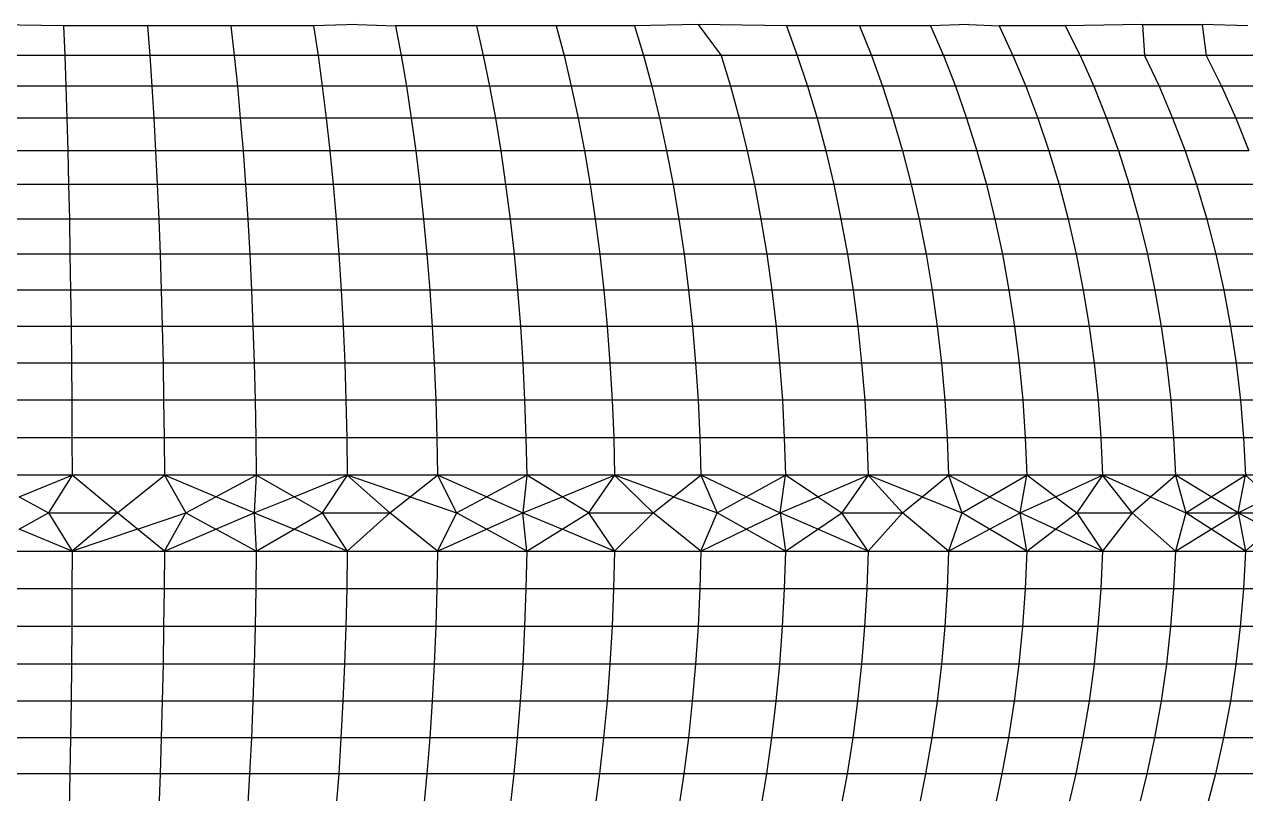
# Model space of a CAD drawing. Header units: inches. Extents: x 17 to 4615, y 5 to 3256.
# Drawn here: x 1642.797 to 1644.544, y 2595.452 to 2596.552 of the extents above; entities that cross this region are included whole.
import ezdxf

# ---------------------------------------------------------------- set-up
doc = ezdxf.new("R2010")
doc.units = ezdxf.units.IN
doc.header["$MEASUREMENT"] = 0

msp = doc.modelspace()

# ---------------------------------------------------------------- linework, layer by layer
for p, q in [((1642.8526, 2596.5505), (1642.7324, 2596.5523)), ((1642.8526, 2596.5505), (1642.8543, 2596.508)), ((1642.9725, 2596.5505), (1642.8526, 2596.5505)), ((1642.9725, 2596.5505), (1642.9758, 2596.508)), ((1643.0919, 2596.5505), (1642.9725, 2596.5505)), ((1643.0919, 2596.5505), (1643.0968, 2596.508)), ((1643.2103, 2596.5505), (1643.0919, 2596.5505)), ((1643.2732, 2596.5523), (1643.2103, 2596.5505)), ((1643.2103, 2596.5505), (1643.2168, 2596.508)), ((1643.2732, 2596.5523), (1643.3276, 2596.5505)), ((1643.3276, 2596.5505), (1643.3357, 2596.508)), ((1643.4435, 2596.5505), (1643.3276, 2596.5505)), ((1643.4435, 2596.5505), (1643.4532, 2596.508)), ((1643.5577, 2596.5505), (1643.4435, 2596.5505)), ((1643.5577, 2596.5505), (1643.5689, 2596.508)), ((1643.6699, 2596.5505), (1643.5577, 2596.5505)), ((1643.7611, 2596.5523), (1643.6699, 2596.5505)), ((1643.6699, 2596.5505), (1643.6826, 2596.508)), ((1643.7611, 2596.5523), (1643.794, 2596.508)), ((1643.8872, 2596.5505), (1643.7611, 2596.5523)), ((1643.8872, 2596.5505), (1643.9028, 2596.508)), ((1643.9918, 2596.5505), (1643.8872, 2596.5505)), ((1643.9918, 2596.5505), (1644.0089, 2596.508)), ((1644.0934, 2596.5505), (1643.9918, 2596.5505)), ((1644.1482, 2596.5523), (1644.0934, 2596.5505)), ((1644.0934, 2596.5505), (1644.1118, 2596.508)), ((1644.1482, 2596.5523), (1644.1917, 2596.5505)), ((1644.1917, 2596.5505), (1644.2114, 2596.508)), ((1644.2864, 2596.5505), (1644.1917, 2596.5505)), ((1644.3968, 2596.5523), (1644.2864, 2596.5505)), ((1644.2864, 2596.5505), (1644.3075, 2596.508)), ((1644.3968, 2596.5523), (1644.4824, 2596.5523)), ((1644.3968, 2596.5523), (1644.3998, 2596.508)), ((1644.4824, 2596.5523), (1644.488, 2596.508)), ((1644.5475, 2596.5505), (1644.4824, 2596.5523)), ((1642.8543, 2596.508), (1642.7324, 2596.508)), ((1642.8543, 2596.508), (1642.8558, 2596.4639)), ((1642.9758, 2596.508), (1642.8543, 2596.508)), ((1642.9758, 2596.508), (1642.9788, 2596.4639)), ((1643.0968, 2596.508), (1642.9758, 2596.508)), ((1643.0968, 2596.508), (1643.1013, 2596.4639)), ((1643.2168, 2596.508), (1643.0968, 2596.508)), ((1643.2168, 2596.508), (1643.2229, 2596.4639)), ((1643.3357, 2596.508), (1643.2168, 2596.508)), ((1643.3357, 2596.508), (1643.3433, 2596.4639)), ((1643.4532, 2596.508), (1643.3357, 2596.508)), ((1643.4532, 2596.508), (1643.4622, 2596.4639)), ((1643.5689, 2596.508), (1643.4532, 2596.508)), ((1643.5689, 2596.508), (1643.5793, 2596.4639)), ((1643.6826, 2596.508), (1643.5689, 2596.508)), ((1643.6826, 2596.508), (1643.6944, 2596.4639)), ((1643.794, 2596.508), (1643.6826, 2596.508)), ((1643.794, 2596.508), (1643.8073, 2596.4639)), ((1643.9028, 2596.508), (1643.794, 2596.508)), ((1643.9028, 2596.508), (1643.9175, 2596.4639)), ((1644.0089, 2596.508), (1643.9028, 2596.508)), ((1644.0089, 2596.508), (1644.0248, 2596.4639)), ((1644.1118, 2596.508), (1644.0089, 2596.508)), ((1644.1118, 2596.508), (1644.1291, 2596.4639)), ((1644.2114, 2596.508), (1644.1118, 2596.508)), ((1644.2114, 2596.508), (1644.2299, 2596.4639)), ((1644.3075, 2596.508), (1644.2114, 2596.508)), ((1644.3075, 2596.508), (1644.3272, 2596.4639)), ((1644.3998, 2596.508), (1644.3075, 2596.508)), ((1644.3998, 2596.508), (1644.4206, 2596.4639)), ((1644.488, 2596.508), (1644.3998, 2596.508)), ((1644.488, 2596.508), (1644.51, 2596.4639)), ((1644.5721, 2596.508), (1644.488, 2596.508)), ((1642.8558, 2596.4639), (1642.7324, 2596.4639)), ((1642.8558, 2596.4639), (1642.8572, 2596.4183)), ((1642.9788, 2596.4639), (1642.8558, 2596.4639)), ((1642.9788, 2596.4639), (1642.9817, 2596.4183)), ((1643.1013, 2596.4639), (1642.9788, 2596.4639)), ((1643.1013, 2596.4639), (1643.1055, 2596.4183)), ((1643.2229, 2596.4639), (1643.1013, 2596.4639)), ((1643.2229, 2596.4639), (1643.2285, 2596.4183)), ((1643.3433, 2596.4639), (1643.2229, 2596.4639)), ((1643.3433, 2596.4639), (1643.3503, 2596.4183)), ((1643.4622, 2596.4639), (1643.3433, 2596.4639)), ((1643.4622, 2596.4639), (1643.4706, 2596.4183)), ((1643.5793, 2596.4639), (1643.4622, 2596.4639)), ((1643.5793, 2596.4639), (1643.5891, 2596.4183)), ((1643.6944, 2596.4639), (1643.5793, 2596.4639)), ((1643.6944, 2596.4639), (1643.7055, 2596.4183)), ((1643.8073, 2596.4639), (1643.6944, 2596.4639)), ((1643.8073, 2596.4639), (1643.8196, 2596.4183)), ((1643.9175, 2596.4639), (1643.8073, 2596.4639)), ((1643.9175, 2596.4639), (1643.9311, 2596.4183)), ((1644.0248, 2596.4639), (1643.9175, 2596.4639)), ((1644.0248, 2596.4639), (1644.0397, 2596.4183)), ((1644.1291, 2596.4639), (1644.0248, 2596.4639)), ((1644.1291, 2596.4639), (1644.1451, 2596.4183)), ((1644.2299, 2596.4639), (1644.1291, 2596.4639)), ((1644.2299, 2596.4639), (1644.2471, 2596.4183)), ((1644.3272, 2596.4639), (1644.2299, 2596.4639)), ((1644.3272, 2596.4639), (1644.3455, 2596.4183)), ((1644.4206, 2596.4639), (1644.3272, 2596.4639)), ((1644.4206, 2596.4639), (1644.44, 2596.4183)), ((1644.51, 2596.4639), (1644.4206, 2596.4639)), ((1644.51, 2596.4639), (1644.5304, 2596.4183)), ((1644.5951, 2596.4639), (1644.51, 2596.4639)), ((1642.8572, 2596.4183), (1642.7324, 2596.4183)), ((1642.8572, 2596.4183), (1642.8585, 2596.3713)), ((1642.9817, 2596.4183), (1642.8572, 2596.4183)), ((1642.9817, 2596.4183), (1642.9843, 2596.3713)), ((1643.1055, 2596.4183), (1642.9817, 2596.4183)), ((1643.1055, 2596.4183), (1643.1094, 2596.3713)), ((1643.2285, 2596.4183), (1643.1055, 2596.4183)), ((1643.2285, 2596.4183), (1643.2337, 2596.3713)), ((1643.3503, 2596.4183), (1643.2285, 2596.4183)), ((1643.3503, 2596.4183), (1643.3567, 2596.3713)), ((1643.4706, 2596.4183), (1643.3503, 2596.4183)), ((1643.4706, 2596.4183), (1643.4783, 2596.3713)), ((1643.5891, 2596.4183), (1643.4706, 2596.4183)), ((1643.5891, 2596.4183), (1643.598, 2596.3713)), ((1643.7055, 2596.4183), (1643.5891, 2596.4183)), ((1643.7055, 2596.4183), (1643.7157, 2596.3713)), ((1643.8196, 2596.4183), (1643.7055, 2596.4183)), ((1643.8196, 2596.4183), (1643.8309, 2596.3713)), ((1643.9311, 2596.4183), (1643.8196, 2596.4183)), ((1643.9311, 2596.4183), (1643.9436, 2596.3713)), ((1644.0397, 2596.4183), (1643.9311, 2596.4183)), ((1644.0397, 2596.4183), (1644.0533, 2596.3713)), ((1644.1451, 2596.4183), (1644.0397, 2596.4183)), ((1644.1451, 2596.4183), (1644.1599, 2596.3713)), ((1644.2471, 2596.4183), (1644.1451, 2596.4183)), ((1644.2471, 2596.4183), (1644.263, 2596.3713)), ((1644.3455, 2596.4183), (1644.2471, 2596.4183)), ((1644.3455, 2596.4183), (1644.3624, 2596.3713)), ((1644.44, 2596.4183), (1644.3455, 2596.4183)), ((1644.44, 2596.4183), (1644.4579, 2596.3713)), ((1644.5304, 2596.4183), (1644.44, 2596.4183)), ((1644.5304, 2596.4183), (1644.5492, 2596.3713)), ((1644.6165, 2596.4183), (1644.5304, 2596.4183)), ((1642.8585, 2596.3713), (1642.7324, 2596.3713)), ((1642.8585, 2596.3713), (1642.8597, 2596.3232)), ((1642.9843, 2596.3713), (1642.8585, 2596.3713)), ((1642.9843, 2596.3713), (1642.9866, 2596.3232)), ((1643.1094, 2596.3713), (1642.9843, 2596.3713)), ((1643.1094, 2596.3713), (1643.113, 2596.3232)), ((1643.2337, 2596.3713), (1643.1094, 2596.3713)), ((1643.2337, 2596.3713), (1643.2384, 2596.3232)), ((1643.3567, 2596.3713), (1643.2337, 2596.3713)), ((1643.3567, 2596.3713), (1643.3626, 2596.3232)), ((1643.4783, 2596.3713), (1643.3567, 2596.3713)), ((1643.4783, 2596.3713), (1643.4853, 2596.3232)), ((1643.598, 2596.3713), (1643.4783, 2596.3713)), ((1643.598, 2596.3713), (1643.6062, 2596.3232)), ((1643.7157, 2596.3713), (1643.598, 2596.3713)), ((1643.7157, 2596.3713), (1643.725, 2596.3232)), ((1643.8309, 2596.3713), (1643.7157, 2596.3713)), ((1643.8309, 2596.3713), (1643.8413, 2596.3232)), ((1643.9436, 2596.3713), (1643.8309, 2596.3713)), ((1643.9436, 2596.3713), (1643.955, 2596.3232)), ((1644.0533, 2596.3713), (1643.9436, 2596.3713)), ((1644.0533, 2596.3713), (1644.0658, 2596.3232)), ((1644.1599, 2596.3713), (1644.0533, 2596.3713)), ((1644.1599, 2596.3713), (1644.1734, 2596.3232)), ((1644.263, 2596.3713), (1644.1599, 2596.3713)), ((1644.263, 2596.3713), (1644.2774, 2596.3232)), ((1644.3624, 2596.3713), (1644.263, 2596.3713)), ((1644.3624, 2596.3713), (1644.3778, 2596.3232)), ((1644.4579, 2596.3713), (1644.3624, 2596.3713)), ((1644.4579, 2596.3713), (1644.4742, 2596.3232)), ((1644.5492, 2596.3713), (1644.4579, 2596.3713)), ((1642.8597, 2596.3232), (1642.7324, 2596.3232)), ((1642.8597, 2596.3232), (1642.8608, 2596.2738)), ((1642.9866, 2596.3232), (1642.8597, 2596.3232)), ((1642.9866, 2596.3232), (1642.9888, 2596.2738)), ((1643.113, 2596.3232), (1642.9866, 2596.3232)), ((1643.113, 2596.3232), (1643.1162, 2596.2738)), ((1643.2384, 2596.3232), (1643.113, 2596.3232)), ((1643.2384, 2596.3232), (1643.2427, 2596.2738)), ((1643.3626, 2596.3232), (1643.2384, 2596.3232)), ((1643.3626, 2596.3232), (1643.3679, 2596.2738)), ((1643.4853, 2596.3232), (1643.3626, 2596.3232)), ((1643.4853, 2596.3232), (1643.4916, 2596.2738)), ((1643.6062, 2596.3232), (1643.4853, 2596.3232)), ((1643.6062, 2596.3232), (1643.6135, 2596.2738)), ((1643.725, 2596.3232), (1643.6062, 2596.3232)), ((1643.725, 2596.3232), (1643.7333, 2596.2738)), ((1643.8413, 2596.3232), (1643.725, 2596.3232)), ((1643.8413, 2596.3232), (1643.8507, 2596.2738)), ((1643.955, 2596.3232), (1643.8413, 2596.3232)), ((1643.955, 2596.3232), (1643.9653, 2596.2738)), ((1644.0658, 2596.3232), (1643.955, 2596.3232)), ((1644.0658, 2596.3232), (1644.077, 2596.2738)), ((1644.1734, 2596.3232), (1644.0658, 2596.3232)), ((1644.1734, 2596.3232), (1644.1855, 2596.2738)), ((1644.2774, 2596.3232), (1644.1734, 2596.3232)), ((1644.2774, 2596.3232), (1644.2904, 2596.2738)), ((1644.3778, 2596.3232), (1644.2774, 2596.3232)), ((1644.3778, 2596.3232), (1644.3916, 2596.2738)), ((1644.4742, 2596.3232), (1644.3778, 2596.3232)), ((1644.4742, 2596.3232), (1644.4888, 2596.2738)), ((1644.5664, 2596.3232), (1644.4742, 2596.3232)), ((1642.8608, 2596.2738), (1642.7324, 2596.2738)), ((1642.8608, 2596.2738), (1642.8617, 2596.2235)), ((1642.9888, 2596.2738), (1642.8608, 2596.2738)), ((1642.9888, 2596.2738), (1642.9907, 2596.2235)), ((1643.1162, 2596.2738), (1642.9888, 2596.2738)), ((1643.1162, 2596.2738), (1643.1191, 2596.2235)), ((1643.2427, 2596.2738), (1643.1162, 2596.2738)), ((1643.2427, 2596.2738), (1643.2465, 2596.2235)), ((1643.3679, 2596.2738), (1643.2427, 2596.2738)), ((1643.3679, 2596.2738), (1643.3727, 2596.2235)), ((1643.4916, 2596.2738), (1643.3679, 2596.2738)), ((1643.4916, 2596.2738), (1643.4973, 2596.2235)), ((1643.6135, 2596.2738), (1643.4916, 2596.2738)), ((1643.6135, 2596.2738), (1643.6201, 2596.2235)), ((1643.7333, 2596.2738), (1643.6135, 2596.2738)), ((1643.7333, 2596.2738), (1643.7407, 2596.2235)), ((1643.8507, 2596.2738), (1643.7333, 2596.2738)), ((1643.8507, 2596.2738), (1643.859, 2596.2235)), ((1643.9653, 2596.2738), (1643.8507, 2596.2738)), ((1643.9653, 2596.2738), (1643.9745, 2596.2235)), ((1644.077, 2596.2738), (1643.9653, 2596.2738)), ((1644.077, 2596.2738), (1644.087, 2596.2235)), ((1644.1855, 2596.2738), (1644.077, 2596.2738)), ((1644.1855, 2596.2738), (1644.1963, 2596.2235)), ((1644.2904, 2596.2738), (1644.1855, 2596.2738)), ((1644.2904, 2596.2738), (1644.302, 2596.2235)), ((1644.3916, 2596.2738), (1644.2904, 2596.2738)), ((1644.3916, 2596.2738), (1644.4039, 2596.2235)), ((1644.4888, 2596.2738), (1644.3916, 2596.2738)), ((1644.4888, 2596.2738), (1644.5019, 2596.2235)), ((1644.5818, 2596.2738), (1644.4888, 2596.2738)), ((1642.8617, 2596.2235), (1642.7324, 2596.2235)), ((1642.8617, 2596.2235), (1642.8626, 2596.1723)), ((1642.9907, 2596.2235), (1642.8617, 2596.2235)), ((1642.9907, 2596.2235), (1642.9924, 2596.1723)), ((1643.1191, 2596.2235), (1642.9907, 2596.2235)), ((1643.1191, 2596.2235), (1643.1215, 2596.1723)), ((1643.2465, 2596.2235), (1643.1191, 2596.2235)), ((1643.2465, 2596.2235), (1643.2498, 2596.1723)), ((1643.3727, 2596.2235), (1643.2465, 2596.2235)), ((1643.3727, 2596.2235), (1643.3768, 2596.1723)), ((1643.4973, 2596.2235), (1643.3727, 2596.2235)), ((1643.4973, 2596.2235), (1643.5022, 2596.1723)), ((1643.6201, 2596.2235), (1643.4973, 2596.2235)), ((1643.6201, 2596.2235), (1643.6258, 2596.1723)), ((1643.7407, 2596.2235), (1643.6201, 2596.2235)), ((1643.7407, 2596.2235), (1643.7472, 2596.1723)), ((1643.859, 2596.2235), (1643.7407, 2596.2235)), ((1643.859, 2596.2235), (1643.8662, 2596.1723)), ((1643.9745, 2596.2235), (1643.859, 2596.2235)), ((1643.9745, 2596.2235), (1643.9825, 2596.1723)), ((1644.087, 2596.2235), (1643.9745, 2596.2235)), ((1644.087, 2596.2235), (1644.0957, 2596.1723)), ((1644.1963, 2596.2235), (1644.087, 2596.2235)), ((1644.1963, 2596.2235), (1644.2057, 2596.1723)), ((1644.302, 2596.2235), (1644.1963, 2596.2235)), ((1644.302, 2596.2235), (1644.3121, 2596.1723)), ((1644.4039, 2596.2235), (1644.302, 2596.2235)), ((1644.4039, 2596.2235), (1644.4147, 2596.1723)), ((1644.5019, 2596.2235), (1644.4039, 2596.2235)), ((1644.5019, 2596.2235), (1644.5133, 2596.1723)), ((1644.5955, 2596.2235), (1644.5019, 2596.2235)), ((1642.8626, 2596.1723), (1642.7324, 2596.1723)), ((1642.8626, 2596.1723), (1642.8633, 2596.1203)), ((1642.9924, 2596.1723), (1642.8626, 2596.1723)), ((1642.9924, 2596.1723), (1642.9938, 2596.1203)), ((1643.1215, 2596.1723), (1642.9924, 2596.1723)), ((1643.1215, 2596.1723), (1643.1236, 2596.1203)), ((1643.2498, 2596.1723), (1643.1215, 2596.1723)), ((1643.2498, 2596.1723), (1643.2526, 2596.1203)), ((1643.3768, 2596.1723), (1643.2498, 2596.1723)), ((1643.3768, 2596.1723), (1643.3803, 2596.1203)), ((1643.5022, 2596.1723), (1643.3768, 2596.1723)), ((1643.5022, 2596.1723), (1643.5064, 2596.1203)), ((1643.6258, 2596.1723), (1643.5022, 2596.1723)), ((1643.6258, 2596.1723), (1643.6306, 2596.1203)), ((1643.7472, 2596.1723), (1643.6258, 2596.1723)), ((1643.7472, 2596.1723), (1643.7527, 2596.1203)), ((1643.8662, 2596.1723), (1643.7472, 2596.1723)), ((1643.8662, 2596.1723), (1643.8724, 2596.1203)), ((1643.9825, 2596.1723), (1643.8662, 2596.1723)), ((1643.9825, 2596.1723), (1643.9892, 2596.1203)), ((1644.0957, 2596.1723), (1643.9825, 2596.1723)), ((1644.0957, 2596.1723), (1644.1031, 2596.1203)), ((1644.2057, 2596.1723), (1644.0957, 2596.1723)), ((1644.2057, 2596.1723), (1644.2137, 2596.1203)), ((1644.3121, 2596.1723), (1644.2057, 2596.1723)), ((1644.3121, 2596.1723), (1644.3207, 2596.1203)), ((1644.4147, 2596.1723), (1644.3121, 2596.1723)), ((1644.4147, 2596.1723), (1644.4238, 2596.1203)), ((1644.5133, 2596.1723), (1644.4147, 2596.1723)), ((1644.5133, 2596.1723), (1644.5229, 2596.1203)), ((1644.6075, 2596.1723), (1644.5133, 2596.1723)), ((1642.8633, 2596.1203), (1642.7324, 2596.1203)), ((1642.8633, 2596.1203), (1642.8638, 2596.0677)), ((1642.9938, 2596.1203), (1642.8633, 2596.1203)), ((1642.9938, 2596.1203), (1642.9949, 2596.0677)), ((1643.1236, 2596.1203), (1642.9938, 2596.1203)), ((1643.1236, 2596.1203), (1643.1254, 2596.0677)), ((1643.2526, 2596.1203), (1643.1236, 2596.1203)), ((1643.2526, 2596.1203), (1643.2549, 2596.0677)), ((1643.3803, 2596.1203), (1643.2526, 2596.1203)), ((1643.3803, 2596.1203), (1643.3831, 2596.0677)), ((1643.5064, 2596.1203), (1643.3803, 2596.1203)), ((1643.5064, 2596.1203), (1643.5098, 2596.0677)), ((1643.6306, 2596.1203), (1643.5064, 2596.1203)), ((1643.6306, 2596.1203), (1643.6346, 2596.0677)), ((1643.7527, 2596.1203), (1643.6306, 2596.1203)), ((1643.7527, 2596.1203), (1643.7572, 2596.0677)), ((1643.8724, 2596.1203), (1643.7527, 2596.1203)), ((1643.8724, 2596.1203), (1643.8774, 2596.0677)), ((1643.9892, 2596.1203), (1643.8724, 2596.1203)), ((1643.9892, 2596.1203), (1643.9948, 2596.0677)), ((1644.1031, 2596.1203), (1643.9892, 2596.1203)), ((1644.1031, 2596.1203), (1644.1092, 2596.0677)), ((1644.2137, 2596.1203), (1644.1031, 2596.1203)), ((1644.2137, 2596.1203), (1644.2202, 2596.0677)), ((1644.3207, 2596.1203), (1644.2137, 2596.1203)), ((1644.3207, 2596.1203), (1644.3277, 2596.0677)), ((1644.4238, 2596.1203), (1644.3207, 2596.1203)), ((1644.4238, 2596.1203), (1644.4313, 2596.0677)), ((1644.5229, 2596.1203), (1644.4238, 2596.1203)), ((1644.5229, 2596.1203), (1644.5308, 2596.0677)), ((1644.6177, 2596.1203), (1644.5229, 2596.1203)), ((1642.8638, 2596.0677), (1642.7324, 2596.0677)), ((1642.8638, 2596.0677), (1642.8643, 2596.0145)), ((1642.9949, 2596.0677), (1642.8638, 2596.0677)), ((1642.9949, 2596.0677), (1642.9958, 2596.0145)), ((1643.1254, 2596.0677), (1642.9949, 2596.0677)), ((1643.1254, 2596.0677), (1643.1267, 2596.0145)), ((1643.2549, 2596.0677), (1643.1254, 2596.0677)), ((1643.2549, 2596.0677), (1643.2567, 2596.0145)), ((1643.3831, 2596.0677), (1643.2549, 2596.0677)), ((1643.3831, 2596.0677), (1643.3854, 2596.0145)), ((1643.5098, 2596.0677), (1643.3831, 2596.0677)), ((1643.5098, 2596.0677), (1643.5125, 2596.0145)), ((1643.6346, 2596.0677), (1643.5098, 2596.0677)), ((1643.6346, 2596.0677), (1643.6377, 2596.0145)), ((1643.7572, 2596.0677), (1643.6346, 2596.0677)), ((1643.7572, 2596.0677), (1643.7608, 2596.0145)), ((1643.8774, 2596.0677), (1643.7572, 2596.0677)), ((1643.8774, 2596.0677), (1643.8814, 2596.0145)), ((1643.9948, 2596.0677), (1643.8774, 2596.0677)), ((1643.9948, 2596.0677), (1643.9992, 2596.0145)), ((1644.1092, 2596.0677), (1643.9948, 2596.0677)), ((1644.1092, 2596.0677), (1644.1139, 2596.0145)), ((1644.2202, 2596.0677), (1644.1092, 2596.0677)), ((1644.2202, 2596.0677), (1644.2254, 2596.0145)), ((1644.3277, 2596.0677), (1644.2202, 2596.0677)), ((1644.3277, 2596.0677), (1644.3332, 2596.0145)), ((1644.4313, 2596.0677), (1644.3277, 2596.0677)), ((1644.4313, 2596.0677), (1644.4372, 2596.0145)), ((1644.5308, 2596.0677), (1644.4313, 2596.0677)), ((1644.5308, 2596.0677), (1644.537, 2596.0145)), ((1644.626, 2596.0677), (1644.5308, 2596.0677)), ((1642.8643, 2596.0145), (1642.7324, 2596.0145)), ((1642.8643, 2596.0145), (1642.8646, 2595.961)), ((1642.9958, 2596.0145), (1642.8643, 2596.0145)), ((1642.9958, 2596.0145), (1642.9965, 2595.961)), ((1643.1267, 2596.0145), (1642.9958, 2596.0145)), ((1643.1267, 2596.0145), (1643.1277, 2595.961)), ((1643.2567, 2596.0145), (1643.1267, 2596.0145)), ((1643.2567, 2596.0145), (1643.258, 2595.961)), ((1643.3854, 2596.0145), (1643.2567, 2596.0145)), ((1643.3854, 2596.0145), (1643.387, 2595.961)), ((1643.5125, 2596.0145), (1643.3854, 2596.0145)), ((1643.5125, 2596.0145), (1643.5144, 2595.961)), ((1643.6377, 2596.0145), (1643.5125, 2596.0145)), ((1643.6377, 2596.0145), (1643.64, 2595.961)), ((1643.7608, 2596.0145), (1643.6377, 2596.0145)), ((1643.7608, 2596.0145), (1643.7633, 2595.961)), ((1643.8814, 2596.0145), (1643.7608, 2596.0145)), ((1643.8814, 2596.0145), (1643.8842, 2595.961)), ((1643.9992, 2596.0145), (1643.8814, 2596.0145)), ((1643.9992, 2596.0145), (1644.0023, 2595.961)), ((1644.1139, 2596.0145), (1643.9992, 2596.0145)), ((1644.1139, 2596.0145), (1644.1173, 2595.961)), ((1644.2254, 2596.0145), (1644.1139, 2596.0145)), ((1644.2254, 2596.0145), (1644.229, 2595.961)), ((1644.3332, 2596.0145), (1644.2254, 2596.0145)), ((1644.3332, 2596.0145), (1644.3371, 2595.961)), ((1644.4372, 2596.0145), (1644.3332, 2596.0145)), ((1644.4372, 2596.0145), (1644.4414, 2595.961)), ((1644.537, 2596.0145), (1644.4372, 2596.0145)), ((1644.537, 2596.0145), (1644.5415, 2595.961)), ((1644.6325, 2596.0145), (1644.537, 2596.0145)), ((1642.8646, 2595.961), (1642.7324, 2595.961)), ((1642.8646, 2595.961), (1642.8648, 2595.9072)), ((1642.9965, 2595.961), (1642.8646, 2595.961)), ((1642.9965, 2595.961), (1642.9969, 2595.9072)), ((1643.1277, 2595.961), (1642.9965, 2595.961)), ((1643.1277, 2595.961), (1643.1283, 2595.9072)), ((1643.258, 2595.961), (1643.1277, 2595.961)), ((1643.258, 2595.961), (1643.2587, 2595.9072)), ((1643.387, 2595.961), (1643.258, 2595.961)), ((1643.387, 2595.961), (1643.3879, 2595.9072)), ((1643.5144, 2595.961), (1643.387, 2595.961)), ((1643.5144, 2595.961), (1643.5155, 2595.9072)), ((1643.64, 2595.961), (1643.5144, 2595.961)), ((1643.64, 2595.961), (1643.6413, 2595.9072)), ((1643.7633, 2595.961), (1643.64, 2595.961)), ((1643.7633, 2595.961), (1643.7648, 2595.9072)), ((1643.8842, 2595.961), (1643.7633, 2595.961)), ((1643.8842, 2595.961), (1643.8859, 2595.9072)), ((1644.0023, 2595.961), (1643.8842, 2595.961)), ((1644.0023, 2595.961), (1644.0042, 2595.9072)), ((1644.1173, 2595.961), (1644.0023, 2595.961)), ((1644.1173, 2595.961), (1644.1194, 2595.9072)), ((1644.229, 2595.961), (1644.1173, 2595.961)), ((1644.229, 2595.961), (1644.2312, 2595.9072)), ((1644.3371, 2595.961), (1644.229, 2595.961)), ((1644.3371, 2595.961), (1644.3395, 2595.9072)), ((1644.4414, 2595.961), (1644.3371, 2595.961)), ((1644.4414, 2595.961), (1644.4439, 2595.9072)), ((1644.5415, 2595.961), (1644.4414, 2595.961)), ((1644.5415, 2595.961), (1644.5441, 2595.9072)), ((1644.6372, 2595.961), (1644.5415, 2595.961)), ((1642.8648, 2595.9072), (1642.7324, 2595.9072)), ((1642.7889, 2595.8763), (1642.8648, 2595.9072)), ((1642.8648, 2595.9072), (1642.831, 2595.8533)), ((1642.9969, 2595.9072), (1642.8648, 2595.9072)), ((1642.9295, 2595.8533), (1642.8648, 2595.9072)), ((1642.9295, 2595.8533), (1642.9969, 2595.9072)), ((1643.1283, 2595.9072), (1642.9969, 2595.9072)), ((1642.9969, 2595.9072), (1643.0277, 2595.8533)), ((1643.0706, 2595.8763), (1642.9969, 2595.9072)), ((1643.0706, 2595.8763), (1643.1283, 2595.9072)), ((1643.1283, 2595.9072), (1643.1254, 2595.8533)), ((1643.2587, 2595.9072), (1643.1283, 2595.9072)), ((1643.1824, 2595.8763), (1643.1283, 2595.9072)), ((1643.1824, 2595.8763), (1643.2587, 2595.9072)), ((1643.2587, 2595.9072), (1643.2227, 2595.8533)), ((1643.3879, 2595.9072), (1643.2587, 2595.9072)), ((1643.3193, 2595.8533), (1643.2587, 2595.9072)), ((1643.3485, 2595.8762), (1643.2587, 2595.9072)), ((1643.3485, 2595.8762), (1643.3879, 2595.9072)), ((1643.5155, 2595.9072), (1643.3879, 2595.9072)), ((1643.3879, 2595.9072), (1643.4151, 2595.8533)), ((1643.458, 2595.8763), (1643.3879, 2595.9072)), ((1643.458, 2595.8763), (1643.5155, 2595.9072)), ((1643.5155, 2595.9072), (1643.5101, 2595.8533)), ((1643.6413, 2595.9072), (1643.5155, 2595.9072)), ((1643.5661, 2595.8763), (1643.5155, 2595.9072)), ((1643.5661, 2595.8763), (1643.6413, 2595.9072)), ((1643.6413, 2595.9072), (1643.6039, 2595.8533)), ((1643.7648, 2595.9072), (1643.6413, 2595.9072)), ((1643.6966, 2595.8533), (1643.6413, 2595.9072)), ((1643.7256, 2595.8762), (1643.6413, 2595.9072)), ((1643.7256, 2595.8762), (1643.7648, 2595.9072)), ((1643.8859, 2595.9072), (1643.7648, 2595.9072)), ((1643.7648, 2595.9072), (1643.7881, 2595.8533)), ((1643.8298, 2595.8763), (1643.7648, 2595.9072)), ((1643.8298, 2595.8763), (1643.8859, 2595.9072)), ((1643.8781, 2595.8533), (1643.8859, 2595.9072)), ((1644.0042, 2595.9072), (1643.8859, 2595.9072)), ((1643.932, 2595.8764), (1643.8859, 2595.9072)), ((1643.932, 2595.8764), (1644.0042, 2595.9072)), ((1644.0042, 2595.9072), (1643.9666, 2595.8533)), ((1644.1194, 2595.9072), (1644.0042, 2595.9072)), ((1644.0534, 2595.8533), (1644.0042, 2595.9072)), ((1644.0814, 2595.8762), (1644.0042, 2595.9072)), ((1644.0814, 2595.8762), (1644.1194, 2595.9072)), ((1644.2312, 2595.9072), (1644.1194, 2595.9072)), ((1644.1194, 2595.9072), (1644.1385, 2595.8533)), ((1644.1781, 2595.8763), (1644.1194, 2595.9072)), ((1644.1781, 2595.8763), (1644.2312, 2595.9072)), ((1644.2217, 2595.8533), (1644.2312, 2595.9072)), ((1644.3395, 2595.9072), (1644.2312, 2595.9072)), ((1644.2722, 2595.8764), (1644.2312, 2595.9072)), ((1644.2722, 2595.8764), (1644.3395, 2595.9072)), ((1644.3395, 2595.9072), (1644.3029, 2595.8533)), ((1644.4439, 2595.9072), (1644.3395, 2595.9072)), ((1644.382, 2595.8533), (1644.3395, 2595.9072)), ((1644.4083, 2595.8762), (1644.3395, 2595.9072)), ((1644.4083, 2595.8762), (1644.4439, 2595.9072)), ((1644.5441, 2595.9072), (1644.4439, 2595.9072)), ((1644.4439, 2595.9072), (1644.459, 2595.8533)), ((1644.4953, 2595.8763), (1644.4439, 2595.9072)), ((1644.4953, 2595.8763), (1644.5441, 2595.9072)), ((1644.5336, 2595.8533), (1644.5441, 2595.9072)), ((1644.64, 2595.9072), (1644.5441, 2595.9072)), ((1644.5793, 2595.8764), (1644.5441, 2595.9072)), ((1642.7889, 2595.8763), (1642.831, 2595.8533)), ((1643.0277, 2595.8533), (1643.0706, 2595.8763)), ((1643.1254, 2595.8533), (1643.0706, 2595.8763)), ((1643.1254, 2595.8533), (1643.1824, 2595.8763)), ((1643.2227, 2595.8533), (1643.1824, 2595.8763)), ((1643.3193, 2595.8533), (1643.3485, 2595.8762)), ((1643.3485, 2595.8762), (1643.4151, 2595.8533)), ((1643.4151, 2595.8533), (1643.458, 2595.8763)), ((1643.458, 2595.8763), (1643.5101, 2595.8533)), ((1643.5101, 2595.8533), (1643.5661, 2595.8763)), ((1643.6039, 2595.8533), (1643.5661, 2595.8763)), ((1643.6966, 2595.8533), (1643.7256, 2595.8762)), ((1643.7256, 2595.8762), (1643.7881, 2595.8533)), ((1643.7881, 2595.8533), (1643.8298, 2595.8763)), ((1643.8298, 2595.8763), (1643.8781, 2595.8533)), ((1643.8781, 2595.8533), (1643.932, 2595.8764)), ((1643.932, 2595.8764), (1643.9666, 2595.8533)), ((1644.0534, 2595.8533), (1644.0814, 2595.8762)), ((1644.0814, 2595.8762), (1644.1385, 2595.8533)), ((1644.1385, 2595.8533), (1644.1781, 2595.8763)), ((1644.1781, 2595.8763), (1644.2217, 2595.8533)), ((1644.2217, 2595.8533), (1644.2722, 2595.8764)), ((1644.2722, 2595.8764), (1644.3029, 2595.8533)), ((1644.382, 2595.8533), (1644.4083, 2595.8762)), ((1644.4083, 2595.8762), (1644.459, 2595.8533)), ((1644.459, 2595.8533), (1644.4953, 2595.8763)), ((1644.5336, 2595.8533), (1644.4953, 2595.8763)), ((1644.5336, 2595.8533), (1644.5793, 2595.8764)), ((1642.7889, 2595.8301), (1642.831, 2595.8533)), ((1642.831, 2595.8533), (1642.8648, 2595.7989)), ((1642.831, 2595.8533), (1642.9295, 2595.8533)), ((1642.9295, 2595.8533), (1642.8648, 2595.7989)), ((1642.9582, 2595.8301), (1642.9295, 2595.8533)), ((1642.9582, 2595.8301), (1643.0277, 2595.8533)), ((1642.9969, 2595.7989), (1643.0277, 2595.8533)), ((1643.0277, 2595.8533), (1643.0706, 2595.8301)), ((1643.0706, 2595.8301), (1643.1254, 2595.8533)), ((1643.1254, 2595.8533), (1643.1283, 2595.7989)), ((1643.1254, 2595.8533), (1643.1824, 2595.8301)), ((1643.1824, 2595.8301), (1643.2227, 2595.8533)), ((1643.2227, 2595.8533), (1643.2587, 2595.7989)), ((1643.2227, 2595.8533), (1643.3193, 2595.8533)), ((1643.3193, 2595.8533), (1643.2587, 2595.7989)), ((1643.3879, 2595.7989), (1643.3193, 2595.8533)), ((1643.4151, 2595.8533), (1643.3879, 2595.7989)), ((1643.458, 2595.8301), (1643.4151, 2595.8533)), ((1643.458, 2595.8301), (1643.5101, 2595.8533)), ((1643.5155, 2595.7989), (1643.5101, 2595.8533)), ((1643.5101, 2595.8533), (1643.5661, 2595.83)), ((1643.5661, 2595.83), (1643.6039, 2595.8533)), ((1643.6039, 2595.8533), (1643.6413, 2595.7989)), ((1643.6039, 2595.8533), (1643.6966, 2595.8533)), ((1643.6966, 2595.8533), (1643.6413, 2595.7989)), ((1643.7648, 2595.7989), (1643.6966, 2595.8533)), ((1643.7648, 2595.7989), (1643.7881, 2595.8533)), ((1643.8298, 2595.8301), (1643.7881, 2595.8533)), ((1643.8298, 2595.8301), (1643.8781, 2595.8533)), ((1643.8781, 2595.8533), (1643.8859, 2595.7989)), ((1643.932, 2595.83), (1643.8781, 2595.8533)), ((1643.932, 2595.83), (1643.9666, 2595.8533)), ((1644.0041, 2595.7989), (1643.9666, 2595.8533)), ((1643.9666, 2595.8533), (1644.0534, 2595.8533)), ((1644.0534, 2595.8533), (1644.0041, 2595.7989)), ((1644.1193, 2595.7989), (1644.0534, 2595.8533)), ((1644.1385, 2595.8533), (1644.1193, 2595.7989)), ((1644.178, 2595.8301), (1644.1385, 2595.8533)), ((1644.178, 2595.8301), (1644.2217, 2595.8533)), ((1644.2312, 2595.7989), (1644.2217, 2595.8533)), ((1644.2722, 2595.83), (1644.2217, 2595.8533)), ((1644.2722, 2595.83), (1644.3029, 2595.8533)), ((1644.3029, 2595.8533), (1644.3395, 2595.7989)), ((1644.3029, 2595.8533), (1644.382, 2595.8533)), ((1644.382, 2595.8533), (1644.3395, 2595.7989)), ((1644.4439, 2595.7989), (1644.382, 2595.8533)), ((1644.459, 2595.8533), (1644.4439, 2595.7989)), ((1644.459, 2595.8533), (1644.5336, 2595.8533)), ((1644.4953, 2595.8301), (1644.459, 2595.8533)), ((1644.4953, 2595.8301), (1644.5336, 2595.8533)), ((1644.5336, 2595.8533), (1644.5441, 2595.7989)), ((1644.5336, 2595.8533), (1644.6058, 2595.8533)), ((1644.5336, 2595.8533), (1644.5793, 2595.8299)), ((1642.8648, 2595.7989), (1642.7889, 2595.8301)), ((1642.9582, 2595.8301), (1642.8648, 2595.7989)), ((1642.9969, 2595.7989), (1642.9582, 2595.8301)), ((1642.9969, 2595.7989), (1643.0706, 2595.8301)), ((1643.1283, 2595.7989), (1643.0706, 2595.8301)), ((1643.1283, 2595.7989), (1643.1824, 2595.8301)), ((1643.2587, 2595.7989), (1643.1824, 2595.8301)), ((1643.3879, 2595.7989), (1643.458, 2595.8301)), ((1643.5155, 2595.7989), (1643.458, 2595.8301)), ((1643.5155, 2595.7989), (1643.5661, 2595.83)), ((1643.6413, 2595.7989), (1643.5661, 2595.83)), ((1643.7648, 2595.7989), (1643.8298, 2595.8301)), ((1643.8859, 2595.7989), (1643.8298, 2595.8301)), ((1643.8859, 2595.7989), (1643.932, 2595.83)), ((1644.0041, 2595.7989), (1643.932, 2595.83)), ((1644.1193, 2595.7989), (1644.178, 2595.8301)), ((1644.2312, 2595.7989), (1644.178, 2595.8301)), ((1644.2312, 2595.7989), (1644.2722, 2595.83)), ((1644.3395, 2595.7989), (1644.2722, 2595.83)), ((1644.4439, 2595.7989), (1644.4953, 2595.8301)), ((1644.5441, 2595.7989), (1644.4953, 2595.8301)), ((1644.5441, 2595.7989), (1644.5793, 2595.8299)), ((1642.7324, 2595.7989), (1642.8648, 2595.7989)), ((1642.8648, 2595.7989), (1642.8646, 2595.7447)), ((1642.8648, 2595.7989), (1642.9969, 2595.7989)), ((1642.9969, 2595.7989), (1642.9965, 2595.7447)), ((1642.9969, 2595.7989), (1643.1283, 2595.7989)), ((1643.1283, 2595.7989), (1643.1277, 2595.7447)), ((1643.1283, 2595.7989), (1643.2587, 2595.7989)), ((1643.2587, 2595.7989), (1643.2579, 2595.7447)), ((1643.2587, 2595.7989), (1643.3879, 2595.7989)), ((1643.3879, 2595.7989), (1643.387, 2595.7447)), ((1643.3879, 2595.7989), (1643.5155, 2595.7989)), ((1643.5155, 2595.7989), (1643.5144, 2595.7447)), ((1643.5155, 2595.7989), (1643.6413, 2595.7989)), ((1643.6413, 2595.7989), (1643.6399, 2595.7447)), ((1643.6413, 2595.7989), (1643.7648, 2595.7989)), ((1643.7648, 2595.7989), (1643.7633, 2595.7447)), ((1643.7648, 2595.7989), (1643.8859, 2595.7989)), ((1643.8859, 2595.7989), (1643.8841, 2595.7447)), ((1643.8859, 2595.7989), (1644.0041, 2595.7989)), ((1644.0041, 2595.7989), (1644.0022, 2595.7447)), ((1644.0041, 2595.7989), (1644.1193, 2595.7989)), ((1644.1193, 2595.7989), (1644.1173, 2595.7447)), ((1644.1193, 2595.7989), (1644.2312, 2595.7989)), ((1644.2312, 2595.7989), (1644.229, 2595.7447)), ((1644.2312, 2595.7989), (1644.3395, 2595.7989)), ((1644.3395, 2595.7989), (1644.3371, 2595.7447)), ((1644.3395, 2595.7989), (1644.4439, 2595.7989)), ((1644.4439, 2595.7989), (1644.4413, 2595.7447)), ((1644.4439, 2595.7989), (1644.5441, 2595.7989)), ((1644.5441, 2595.7989), (1644.5414, 2595.7447)), ((1644.5441, 2595.7989), (1644.64, 2595.7989)), ((1642.8646, 2595.7447), (1642.7324, 2595.7447)), ((1642.8646, 2595.7447), (1642.8643, 2595.6907)), ((1642.9965, 2595.7447), (1642.8646, 2595.7447)), ((1642.9965, 2595.7447), (1642.9958, 2595.6907)), ((1643.1277, 2595.7447), (1642.9965, 2595.7447)), ((1643.1277, 2595.7447), (1643.1267, 2595.6907)), ((1643.2579, 2595.7447), (1643.1277, 2595.7447)), ((1643.2579, 2595.7447), (1643.2567, 2595.6907)), ((1643.387, 2595.7447), (1643.2579, 2595.7447)), ((1643.387, 2595.7447), (1643.3853, 2595.6907)), ((1643.5144, 2595.7447), (1643.387, 2595.7447)), ((1643.5144, 2595.7447), (1643.5124, 2595.6907)), ((1643.6399, 2595.7447), (1643.5144, 2595.7447)), ((1643.6399, 2595.7447), (1643.6377, 2595.6907)), ((1643.7633, 2595.7447), (1643.6399, 2595.7447)), ((1643.7633, 2595.7447), (1643.7607, 2595.6907)), ((1643.8841, 2595.7447), (1643.7633, 2595.7447)), ((1643.8841, 2595.7447), (1643.8813, 2595.6907)), ((1644.0022, 2595.7447), (1643.8841, 2595.7447)), ((1644.0022, 2595.7447), (1643.9991, 2595.6907)), ((1644.1173, 2595.7447), (1644.0022, 2595.7447)), ((1644.1173, 2595.7447), (1644.1138, 2595.6907)), ((1644.229, 2595.7447), (1644.1173, 2595.7447)), ((1644.229, 2595.7447), (1644.2253, 2595.6907)), ((1644.3371, 2595.7447), (1644.229, 2595.7447)), ((1644.3371, 2595.7447), (1644.3331, 2595.6907)), ((1644.4413, 2595.7447), (1644.3371, 2595.7447)), ((1644.4413, 2595.7447), (1644.4371, 2595.6907)), ((1644.5414, 2595.7447), (1644.4413, 2595.7447)), ((1644.5414, 2595.7447), (1644.5369, 2595.6907)), ((1644.6372, 2595.7447), (1644.5414, 2595.7447)), ((1642.8643, 2595.6907), (1642.7324, 2595.6907)), ((1642.8643, 2595.6907), (1642.8638, 2595.6372)), ((1642.9958, 2595.6907), (1642.8643, 2595.6907)), ((1642.9958, 2595.6907), (1642.9949, 2595.6372)), ((1643.1267, 2595.6907), (1642.9958, 2595.6907)), ((1643.1267, 2595.6907), (1643.1253, 2595.6372)), ((1643.2567, 2595.6907), (1643.1267, 2595.6907)), ((1643.2567, 2595.6907), (1643.2548, 2595.6372)), ((1643.3853, 2595.6907), (1643.2567, 2595.6907)), ((1643.3853, 2595.6907), (1643.3831, 2595.6372)), ((1643.5124, 2595.6907), (1643.3853, 2595.6907)), ((1643.5124, 2595.6907), (1643.5097, 2595.6372)), ((1643.6377, 2595.6907), (1643.5124, 2595.6907)), ((1643.6377, 2595.6907), (1643.6345, 2595.6372)), ((1643.7607, 2595.6907), (1643.6377, 2595.6907)), ((1643.7607, 2595.6907), (1643.7571, 2595.6372)), ((1643.8813, 2595.6907), (1643.7607, 2595.6907)), ((1643.8813, 2595.6907), (1643.8773, 2595.6372)), ((1643.9991, 2595.6907), (1643.8813, 2595.6907)), ((1643.9991, 2595.6907), (1643.9947, 2595.6372)), ((1644.1138, 2595.6907), (1643.9991, 2595.6907)), ((1644.1138, 2595.6907), (1644.109, 2595.6372)), ((1644.2253, 2595.6907), (1644.1138, 2595.6907)), ((1644.2253, 2595.6907), (1644.22, 2595.6372)), ((1644.3331, 2595.6907), (1644.2253, 2595.6907)), ((1644.3331, 2595.6907), (1644.3275, 2595.6372)), ((1644.4371, 2595.6907), (1644.3331, 2595.6907)), ((1644.4371, 2595.6907), (1644.4311, 2595.6372)), ((1644.5369, 2595.6907), (1644.4371, 2595.6907)), ((1644.5369, 2595.6907), (1644.5306, 2595.6372)), ((1644.6324, 2595.6907), (1644.5369, 2595.6907)), ((1642.8638, 2595.6372), (1642.7324, 2595.6372)), ((1642.8638, 2595.6372), (1642.8632, 2595.5842)), ((1642.9949, 2595.6372), (1642.8638, 2595.6372)), ((1642.9949, 2595.6372), (1642.9937, 2595.5842)), ((1643.1253, 2595.6372), (1642.9949, 2595.6372)), ((1643.1253, 2595.6372), (1643.1236, 2595.5842)), ((1643.2548, 2595.6372), (1643.1253, 2595.6372)), ((1643.2548, 2595.6372), (1643.2525, 2595.5842)), ((1643.3831, 2595.6372), (1643.2548, 2595.6372)), ((1643.3831, 2595.6372), (1643.3801, 2595.5842)), ((1643.5097, 2595.6372), (1643.3831, 2595.6372)), ((1643.5097, 2595.6372), (1643.5062, 2595.5842)), ((1643.6345, 2595.6372), (1643.5097, 2595.6372)), ((1643.6345, 2595.6372), (1643.6305, 2595.5842)), ((1643.7571, 2595.6372), (1643.6345, 2595.6372)), ((1643.7571, 2595.6372), (1643.7525, 2595.5842)), ((1643.8773, 2595.6372), (1643.7571, 2595.6372)), ((1643.8773, 2595.6372), (1643.8721, 2595.5842)), ((1643.9947, 2595.6372), (1643.8773, 2595.6372)), ((1643.9947, 2595.6372), (1643.989, 2595.5842)), ((1644.109, 2595.6372), (1643.9947, 2595.6372)), ((1644.109, 2595.6372), (1644.1029, 2595.5842)), ((1644.22, 2595.6372), (1644.109, 2595.6372)), ((1644.22, 2595.6372), (1644.2134, 2595.5842)), ((1644.3275, 2595.6372), (1644.22, 2595.6372)), ((1644.3275, 2595.6372), (1644.3204, 2595.5842)), ((1644.4311, 2595.6372), (1644.3275, 2595.6372)), ((1644.4311, 2595.6372), (1644.4235, 2595.5842)), ((1644.5306, 2595.6372), (1644.4311, 2595.6372)), ((1644.5306, 2595.6372), (1644.5226, 2595.5842)), ((1644.6258, 2595.6372), (1644.5306, 2595.6372)), ((1642.8632, 2595.5842), (1642.7324, 2595.5842)), ((1642.8632, 2595.5842), (1642.8625, 2595.5318)), ((1642.9937, 2595.5842), (1642.8632, 2595.5842)), ((1642.9937, 2595.5842), (1642.9923, 2595.5318)), ((1643.1236, 2595.5842), (1642.9937, 2595.5842)), ((1643.1236, 2595.5842), (1643.1214, 2595.5318)), ((1643.2525, 2595.5842), (1643.1236, 2595.5842)), ((1643.2525, 2595.5842), (1643.2496, 2595.5318)), ((1643.3801, 2595.5842), (1643.2525, 2595.5842)), ((1643.3801, 2595.5842), (1643.3766, 2595.5318)), ((1643.5062, 2595.5842), (1643.3801, 2595.5842)), ((1643.5062, 2595.5842), (1643.502, 2595.5318)), ((1643.6305, 2595.5842), (1643.5062, 2595.5842)), ((1643.6305, 2595.5842), (1643.6255, 2595.5318)), ((1643.7525, 2595.5842), (1643.6305, 2595.5842)), ((1643.7525, 2595.5842), (1643.7469, 2595.5318)), ((1643.8721, 2595.5842), (1643.7525, 2595.5842)), ((1643.8721, 2595.5842), (1643.8659, 2595.5318)), ((1643.989, 2595.5842), (1643.8721, 2595.5842)), ((1643.989, 2595.5842), (1643.9821, 2595.5318)), ((1644.1029, 2595.5842), (1643.989, 2595.5842)), ((1644.1029, 2595.5842), (1644.0953, 2595.5318)), ((1644.2134, 2595.5842), (1644.1029, 2595.5842)), ((1644.2134, 2595.5842), (1644.2053, 2595.5318)), ((1644.3204, 2595.5842), (1644.2134, 2595.5842)), ((1644.3204, 2595.5842), (1644.3117, 2595.5318)), ((1644.4235, 2595.5842), (1644.3204, 2595.5842)), ((1644.4235, 2595.5842), (1644.4142, 2595.5318)), ((1644.5226, 2595.5842), (1644.4235, 2595.5842)), ((1644.5226, 2595.5842), (1644.5127, 2595.5318)), ((1644.6173, 2595.5842), (1644.5226, 2595.5842)), ((1642.8625, 2595.5318), (1642.7324, 2595.5318)), ((1642.8625, 2595.5318), (1642.8617, 2595.4802)), ((1642.9923, 2595.5318), (1642.8625, 2595.5318)), ((1642.9923, 2595.5318), (1642.9906, 2595.4802)), ((1643.1214, 2595.5318), (1642.9923, 2595.5318)), ((1643.1214, 2595.5318), (1643.1189, 2595.4802)), ((1643.2496, 2595.5318), (1643.1214, 2595.5318)), ((1643.2496, 2595.5318), (1643.2463, 2595.4802)), ((1643.3766, 2595.5318), (1643.2496, 2595.5318)), ((1643.3766, 2595.5318), (1643.3724, 2595.4802)), ((1643.502, 2595.5318), (1643.3766, 2595.5318)), ((1643.502, 2595.5318), (1643.497, 2595.4802)), ((1643.6255, 2595.5318), (1643.502, 2595.5318)), ((1643.6255, 2595.5318), (1643.6198, 2595.4802)), ((1643.7469, 2595.5318), (1643.6255, 2595.5318)), ((1643.7469, 2595.5318), (1643.7404, 2595.4802)), ((1643.8659, 2595.5318), (1643.7469, 2595.5318)), ((1643.8659, 2595.5318), (1643.8586, 2595.4802)), ((1643.9821, 2595.5318), (1643.8659, 2595.5318)), ((1643.9821, 2595.5318), (1643.974, 2595.4802)), ((1644.0953, 2595.5318), (1643.9821, 2595.5318)), ((1644.0953, 2595.5318), (1644.0865, 2595.4802)), ((1644.2053, 2595.5318), (1644.0953, 2595.5318)), ((1644.2053, 2595.5318), (1644.1957, 2595.4802)), ((1644.3117, 2595.5318), (1644.2053, 2595.5318)), ((1644.3117, 2595.5318), (1644.3014, 2595.4802)), ((1644.4142, 2595.5318), (1644.3117, 2595.5318)), ((1644.4142, 2595.5318), (1644.4033, 2595.4802)), ((1644.5127, 2595.5318), (1644.4142, 2595.5318)), ((1644.5127, 2595.5318), (1644.5012, 2595.4802)), ((1644.607, 2595.5318), (1644.5127, 2595.5318)), ((1642.8617, 2595.4802), (1642.7324, 2595.4802)), ((1642.8617, 2595.4802), (1642.8607, 2595.4295)), ((1642.9906, 2595.4802), (1642.8617, 2595.4802)), ((1642.9906, 2595.4802), (1642.9887, 2595.4295)), ((1643.1189, 2595.4802), (1642.9906, 2595.4802)), ((1643.1189, 2595.4802), (1643.116, 2595.4295)), ((1643.2463, 2595.4802), (1643.1189, 2595.4802)), ((1643.2463, 2595.4802), (1643.2424, 2595.4295)), ((1643.3724, 2595.4802), (1643.2463, 2595.4802)), ((1643.3724, 2595.4802), (1643.3676, 2595.4295)), ((1643.497, 2595.4802), (1643.3724, 2595.4802)), ((1643.497, 2595.4802), (1643.4913, 2595.4295)), ((1643.6198, 2595.4802), (1643.497, 2595.4802)), ((1643.6198, 2595.4802), (1643.6131, 2595.4295)), ((1643.7404, 2595.4802), (1643.6198, 2595.4802)), ((1643.7404, 2595.4802), (1643.7328, 2595.4295)), ((1643.8586, 2595.4802), (1643.7404, 2595.4802)), ((1643.8586, 2595.4802), (1643.8501, 2595.4295)), ((1643.974, 2595.4802), (1643.8586, 2595.4802)), ((1643.974, 2595.4802), (1643.9647, 2595.4295)), ((1644.0865, 2595.4802), (1643.974, 2595.4802)), ((1644.0865, 2595.4802), (1644.0764, 2595.4295)), ((1644.1957, 2595.4802), (1644.0865, 2595.4802)), ((1644.1957, 2595.4802), (1644.1848, 2595.4295)), ((1644.3014, 2595.4802), (1644.1957, 2595.4802)), ((1644.3014, 2595.4802), (1644.2897, 2595.4295)), ((1644.4033, 2595.4802), (1644.3014, 2595.4802)), ((1644.4033, 2595.4802), (1644.3908, 2595.4295)), ((1644.5012, 2595.4802), (1644.4033, 2595.4802)), ((1644.5012, 2595.4802), (1644.488, 2595.4295)), ((1644.5948, 2595.4802), (1644.5012, 2595.4802))]:
    msp.add_line(p, q)

doc.saveas('drawing.dxf')
